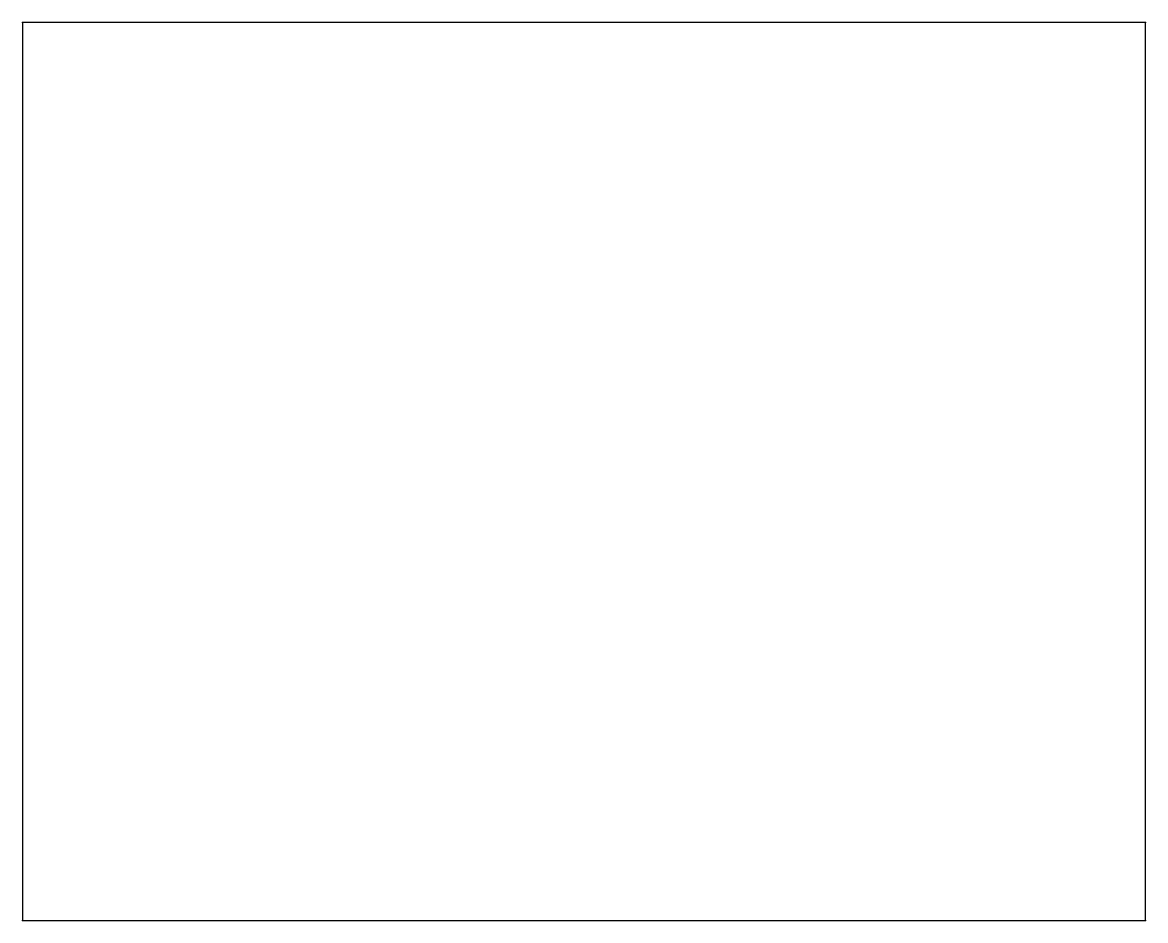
# Model space of a CAD drawing. Header units: metres. Extents: x 0 to 100, y 0 to 80.
import ezdxf

# ---------------------------------------------------------------- set-up
doc = ezdxf.new("R2010")
doc.units = ezdxf.units.M
doc.layers.add('CORNERS', color=7, linetype='Continuous')
doc.layers.add('WALLS', color=7, linetype='Continuous')

msp = doc.modelspace()

# ---------------------------------------------------------------- linework, layer by layer
at = {"layer": 'CORNERS', "color": 1}
for p in [(0, 80), (100, 80), (0, 0), (100, 0)]:
    msp.add_point(p, dxfattribs=at)
at = {"layer": 'WALLS', "color": 7, "lineweight": 30}
for p, q in [((100, 80), (0, 80)), ((0, 80), (0, 0)), ((100, 0), (100, 80)), ((0, 0), (100, 0))]:
    msp.add_line(p, q, dxfattribs=at)

doc.saveas('drawing.dxf')
